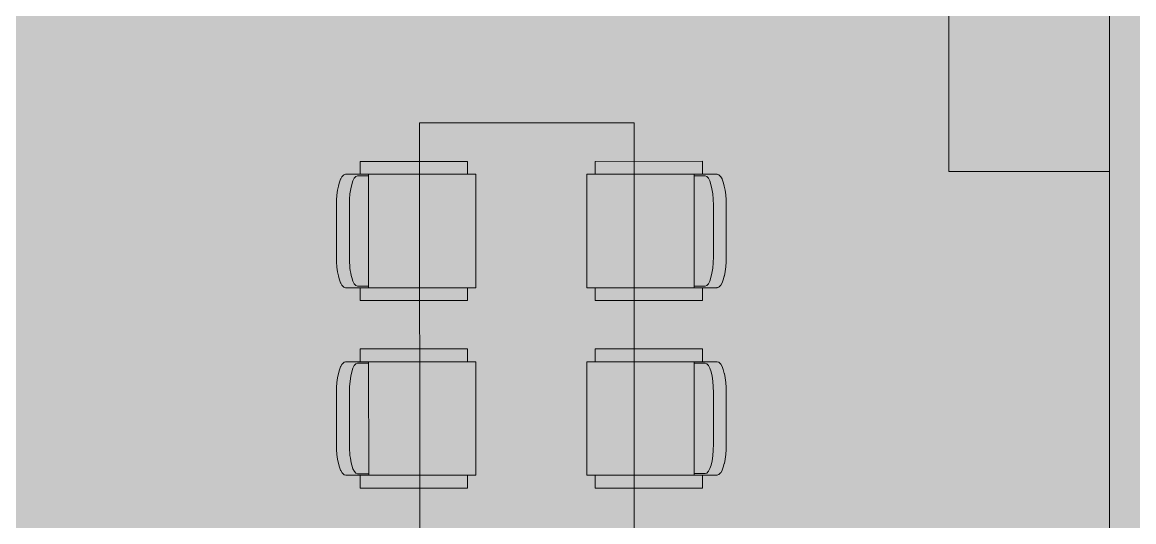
# Model space of a CAD drawing. Header units: millimetres. Extents: x 318905 to 439572, y -5133 to 105868.
# Drawn here: x 364098 to 368244, y 55367 to 57232 of the extents above; entities that cross this region are included whole.
import ezdxf

# ---------------------------------------------------------------- set-up
doc = ezdxf.new("R2010")
doc.units = ezdxf.units.MM
doc.header["$MEASUREMENT"] = 0
doc.linetypes.add('Traits', pattern=[282.222223, 141.111112, -141.111112])
for name, color, linetype, lineweight in [('0_Stylo_No__1', 7, 'Continuous', 5), ('0_Stylo_No__2', 8, 'Continuous', 5), ('INTI_Agencement_Stylo_No__2', 8, 'Continuous', 5), ('Murs ext - Périphériques_Stylo_No__1', 7, 'Continuous', 5), ('Murs ext - Périphériques_Stylo_No__41', 7, 'Continuous', 20)]:
    doc.layers.add(name, color=color, linetype=linetype, lineweight=lineweight)
doc.layers.add('Marques & Zones', color=7, linetype='Continuous')

# ---------------------------------------------------------------- blocks, each defined once
blk = doc.blocks.new('Fauteuil 1 20[20]', base_point=(365790.2, 56012.4))
at = {"layer": 'INTI_Agencement_Stylo_No__2', "linetype": 'Continuous'}
for p, q in [((365359, 56012.4), (365759, 56012.4)), ((365359, 55964.2), (365359, 56012.4)), ((365759, 56012.4), (365759, 55964.3)), ((365304.4, 55964), (365305.4, 55964.2)), ((365305.4, 55964.2), (365305.9, 55964.2)), ((365305.9, 55964.2), (365359, 55964.2)), ((365759, 55964.3), (365359, 55964.2)), ((365390.2, 55964.2), (365390.3, 55540.5)), ((365759, 55964.3), (365790.2, 55964.3)), ((365790.2, 55964.3), (365790.3, 55540.6)), ((365277.4, 55920.8), (365281.2, 55934.6)), ((365281.2, 55934.6), (365285.5, 55945.8)), ((365285.5, 55945.8), (365285.9, 55946.6)), ((365285.9, 55946.6), (365290.7, 55954.9)), ((365290.7, 55954.9), (365291.3, 55955.6)), ((365291.3, 55955.6), (365296.5, 55960.8)), ((365296.5, 55960.8), (365297.2, 55961.4)), ((365297.2, 55961.4), (365298.1, 55961.9)), ((365298.1, 55961.9), (365299, 55962.3)), ((365299, 55962.3), (365304.4, 55964)), ((365390.2, 55958.4), (365348.2, 55958.4)), ((365270.7, 55868), (365272.1, 55886.7)), ((365272.1, 55886.7), (365274.3, 55904.3)), ((365274.3, 55904.3), (365277.3, 55920.2)), ((365277.3, 55920.2), (365277.4, 55920.8)), ((365270.3, 55848.5), (365270.7, 55868)), ((365270.3, 55656.2), (365270.3, 55848.5)), ((365318.3, 55848.7), (365318.3, 55656.1)), ((365270.8, 55636.7), (365270.3, 55656.2)), ((365272.1, 55618), (365270.8, 55636.7)), ((365274.3, 55600.4), (365272.1, 55618)), ((365277.3, 55584.5), (365274.3, 55600.4)), ((365277.5, 55583.9), (365277.3, 55584.5)), ((365281.2, 55570.1), (365277.5, 55583.9)), ((365285.6, 55558.9), (365281.2, 55570.1)), ((365286, 55558.1), (365285.6, 55558.9)), ((365290.8, 55549.8), (365286, 55558.1)), ((365291.4, 55549.1), (365290.8, 55549.8)), ((365296.6, 55543.9), (365291.4, 55549.1)), ((365297.3, 55543.3), (365296.6, 55543.9)), ((365298.1, 55542.8), (365297.3, 55543.3)), ((365299.1, 55542.5), (365298.1, 55542.8)), ((365304.5, 55540.7), (365299.1, 55542.5)), ((365305.5, 55540.5), (365304.5, 55540.7)), ((365306, 55540.5), (365305.5, 55540.5)), ((365359, 55540.5), (365306, 55540.5)), ((365390.3, 55546.3), (365348.3, 55546.3)), ((365359.1, 55492.4), (365359, 55540.5)), ((365759.1, 55540.6), (365359.1, 55540.5)), ((365759, 55540.6), (365759.1, 55492.4)), ((365790.3, 55540.6), (365759, 55540.6)), ((365759.1, 55492.4), (365359.1, 55492.4))]:
    blk.add_line(p, q, dxfattribs=at)
for centre, start_param, end_param in [((365348.3, 55848.7), 0, 1.570796), ((365348.3, 55656.1), 1.570796, 3.141593)]:
    blk.add_ellipse(centre, major_axis=(0, 109.8), ratio=0.273279, start_param=start_param, end_param=end_param, dxfattribs=at)
blk = doc.blocks.new('Fauteuil 1 20[22]', base_point=(365790.1, 56712.4))
at = {"layer": 'INTI_Agencement_Stylo_No__2', "linetype": 'Continuous'}
for p, q in [((365358.9, 56712.4), (365758.9, 56712.4)), ((365358.9, 56664.2), (365358.9, 56712.4)), ((365758.9, 56712.4), (365758.9, 56664.3)), ((365277.3, 56620.8), (365281.1, 56634.6)), ((365281.1, 56634.6), (365285.4, 56645.8)), ((365285.4, 56645.8), (365285.8, 56646.6)), ((365285.8, 56646.6), (365290.6, 56654.9)), ((365290.6, 56654.9), (365291.2, 56655.6)), ((365291.2, 56655.6), (365296.4, 56660.8)), ((365296.4, 56660.8), (365297.1, 56661.4)), ((365297.1, 56661.4), (365298, 56661.9)), ((365298, 56661.9), (365298.9, 56662.3)), ((365298.9, 56662.3), (365304.3, 56664)), ((365304.3, 56664), (365305.3, 56664.2)), ((365305.3, 56664.2), (365305.8, 56664.2)), ((365305.8, 56664.2), (365358.9, 56664.2)), ((365390.1, 56658.4), (365348.1, 56658.4)), ((365758.9, 56664.3), (365358.9, 56664.2)), ((365390.1, 56664.2), (365390.2, 56240.5)), ((365758.9, 56664.3), (365790.1, 56664.3)), ((365790.1, 56664.3), (365790.2, 56240.6)), ((365270.6, 56568), (365272, 56586.7)), ((365272, 56586.7), (365274.2, 56604.3)), ((365274.2, 56604.3), (365277.2, 56620.2)), ((365277.2, 56620.2), (365277.3, 56620.8)), ((365270.2, 56548.5), (365270.6, 56568)), ((365270.2, 56356.2), (365270.2, 56548.5)), ((365318.2, 56548.7), (365318.2, 56356.1)), ((365270.6, 56336.7), (365270.2, 56356.2)), ((365272, 56318), (365270.6, 56336.7)), ((365274.2, 56300.4), (365272, 56318)), ((365277.2, 56284.5), (365274.2, 56300.4)), ((365277.4, 56283.9), (365277.2, 56284.5)), ((365281.1, 56270.1), (365277.4, 56283.9)), ((365285.5, 56258.9), (365281.1, 56270.1)), ((365285.8, 56258.1), (365285.5, 56258.9)), ((365290.7, 56249.8), (365285.8, 56258.1)), ((365291.3, 56249.1), (365290.7, 56249.8)), ((365296.4, 56243.9), (365291.3, 56249.1)), ((365297.2, 56243.3), (365296.4, 56243.9)), ((365298, 56242.8), (365297.2, 56243.3)), ((365299, 56242.5), (365298, 56242.8)), ((365304.4, 56240.7), (365299, 56242.5)), ((365305.4, 56240.5), (365304.4, 56240.7)), ((365305.9, 56240.5), (365305.4, 56240.5)), ((365358.9, 56240.5), (365305.9, 56240.5)), ((365390.2, 56246.3), (365348.2, 56246.3)), ((365358.9, 56192.4), (365358.9, 56240.5)), ((365759, 56240.6), (365359, 56240.5)), ((365758.9, 56240.6), (365758.9, 56192.4)), ((365790.2, 56240.6), (365758.9, 56240.6)), ((365758.9, 56192.4), (365358.9, 56192.4))]:
    blk.add_line(p, q, dxfattribs=at)
for centre, start_param, end_param in [((365348.2, 56548.7), 0, 1.570796), ((365348.2, 56356.1), 1.570796, 3.141593)]:
    blk.add_ellipse(centre, major_axis=(0, 109.8), ratio=0.273279, start_param=start_param, end_param=end_param, dxfattribs=at)
blk = doc.blocks.new('Fauteuil 1 20[23]', base_point=(366203.7, 56012.5))
at = {"layer": 'INTI_Agencement_Stylo_No__2', "linetype": 'Continuous'}
for p, q in [((366635, 56012.6), (366235, 56012.5)), ((366235, 56012.5), (366235, 55964.4)), ((366635, 55964.4), (366635, 56012.6)), ((366235, 55964.4), (366203.7, 55964.4)), ((366203.7, 55964.4), (366203.8, 55540.6)), ((366234.9, 55964.4), (366634.9, 55964.4)), ((366603.7, 55964.4), (366603.8, 55540.7)), ((366688.1, 55964.4), (366635, 55964.4)), ((366688.6, 55964.4), (366688.1, 55964.4)), ((366689.6, 55964.2), (366688.6, 55964.4)), ((366695, 55962.5), (366689.6, 55964.2)), ((366603.7, 55958.6), (366645.7, 55958.6)), ((366695.9, 55962.1), (366695, 55962.5)), ((366696.8, 55961.6), (366695.9, 55962.1)), ((366697.5, 55961), (366696.8, 55961.6)), ((366702.7, 55955.9), (366697.5, 55961)), ((366703.3, 55955.1), (366702.7, 55955.9)), ((366708.1, 55946.8), (366703.3, 55955.1)), ((366708.5, 55946.1), (366708.1, 55946.8)), ((366712.8, 55934.8), (366708.5, 55946.1)), ((366716.6, 55921), (366712.8, 55934.8)), ((366716.7, 55920.4), (366716.6, 55921)), ((366719.7, 55904.5), (366716.7, 55920.4)), ((366721.9, 55886.9), (366719.7, 55904.5)), ((366723.3, 55868.2), (366721.9, 55886.9)), ((366675.8, 55848.9), (366675.8, 55656.3)), ((366723.8, 55848.7), (366723.3, 55868.2)), ((366723.8, 55656.5), (366723.8, 55848.7)), ((366722, 55618.2), (366723.3, 55637)), ((366723.3, 55637), (366723.8, 55656.5)), ((366716.8, 55584.8), (366719.8, 55600.7)), ((366719.8, 55600.7), (366722, 55618.2)), ((366702.8, 55549.3), (366703.3, 55550)), ((366703.3, 55550), (366708.2, 55558.4)), ((366708.2, 55558.4), (366708.5, 55559.1)), ((366708.5, 55559.1), (366712.9, 55570.3)), ((366712.9, 55570.3), (366716.6, 55584.2)), ((366716.6, 55584.2), (366716.8, 55584.8)), ((366203.8, 55540.6), (366235.1, 55540.7)), ((366235, 55540.7), (366635, 55540.7)), ((366235.1, 55540.7), (366235.1, 55492.5)), ((366603.8, 55546.5), (366645.8, 55546.5)), ((366635.1, 55492.6), (366635.1, 55540.7)), ((366635.1, 55540.7), (366688.1, 55540.7)), ((366688.1, 55540.7), (366688.6, 55540.7)), ((366688.6, 55540.7), (366689.6, 55540.9)), ((366689.6, 55540.9), (366695, 55542.7)), ((366695, 55542.7), (366696, 55543)), ((366696, 55543), (366696.8, 55543.5)), ((366696.8, 55543.5), (366697.6, 55544.2)), ((366697.6, 55544.2), (366702.8, 55549.3)), ((366235.1, 55492.5), (366635.1, 55492.6))]:
    blk.add_line(p, q, dxfattribs=at)
for centre, start_param, end_param in [((366645.8, 55848.9), 4.712389, 6.283185), ((366645.8, 55656.3), 3.141593, 4.712389)]:
    blk.add_ellipse(centre, major_axis=(0, 109.8), ratio=0.273279, start_param=start_param, end_param=end_param, dxfattribs=at)
blk = doc.blocks.new('Fauteuil 1 20[25]', base_point=(366203.6, 56712.5))
at = {"layer": 'INTI_Agencement_Stylo_No__2', "linetype": 'Continuous'}
for p, q in [((366634.9, 56712.6), (366234.9, 56712.5)), ((366234.9, 56712.5), (366234.9, 56664.4)), ((366634.9, 56664.4), (366634.9, 56712.6)), ((366234.9, 56664.4), (366203.6, 56664.4)), ((366203.6, 56664.4), (366203.7, 56240.6)), ((366234.8, 56664.4), (366634.8, 56664.4)), ((366603.6, 56664.4), (366603.7, 56240.7)), ((366603.6, 56658.6), (366645.6, 56658.6)), ((366687.9, 56664.4), (366634.9, 56664.4)), ((366688.5, 56664.4), (366687.9, 56664.4)), ((366689.4, 56664.2), (366688.5, 56664.4)), ((366694.9, 56662.5), (366689.4, 56664.2)), ((366695.8, 56662.1), (366694.9, 56662.5)), ((366696.6, 56661.6), (366695.8, 56662.1)), ((366697.4, 56661), (366696.6, 56661.6)), ((366702.6, 56655.9), (366697.4, 56661)), ((366703.2, 56655.1), (366702.6, 56655.9)), ((366708, 56646.8), (366703.2, 56655.1)), ((366708.4, 56646.1), (366708, 56646.8)), ((366712.7, 56634.8), (366708.4, 56646.1)), ((366716.4, 56621), (366712.7, 56634.8)), ((366716.6, 56620.4), (366716.4, 56621)), ((366719.6, 56604.5), (366716.6, 56620.4)), ((366721.8, 56586.9), (366719.6, 56604.5)), ((366723.2, 56568.2), (366721.8, 56586.9)), ((366675.7, 56548.9), (366675.7, 56356.3)), ((366723.7, 56548.7), (366723.2, 56568.2)), ((366723.7, 56356.5), (366723.7, 56548.7)), ((366723.2, 56337), (366723.7, 56356.5)), ((366716.7, 56284.8), (366719.7, 56300.7)), ((366719.7, 56300.7), (366721.9, 56318.2)), ((366721.9, 56318.2), (366723.2, 56337)), ((366703.2, 56250), (366708, 56258.4)), ((366708, 56258.4), (366708.4, 56259.1)), ((366708.4, 56259.1), (366712.8, 56270.3)), ((366712.8, 56270.3), (366716.5, 56284.2)), ((366716.5, 56284.2), (366716.7, 56284.8)), ((366203.7, 56240.6), (366235, 56240.7)), ((366234.9, 56240.7), (366634.9, 56240.7)), ((366235, 56240.7), (366235, 56192.5)), ((366603.7, 56246.5), (366645.7, 56246.5)), ((366635, 56192.6), (366635, 56240.7)), ((366635, 56240.7), (366688, 56240.7)), ((366688, 56240.7), (366688.5, 56240.7)), ((366688.5, 56240.7), (366689.5, 56240.9)), ((366689.5, 56240.9), (366694.9, 56242.7)), ((366694.9, 56242.7), (366695.9, 56243)), ((366695.9, 56243), (366696.7, 56243.5)), ((366696.7, 56243.5), (366697.5, 56244.2)), ((366697.5, 56244.2), (366702.6, 56249.3)), ((366702.6, 56249.3), (366703.2, 56250)), ((366235, 56192.5), (366635, 56192.6))]:
    blk.add_line(p, q, dxfattribs=at)
for centre, start_param, end_param in [((366645.7, 56548.9), 4.712389, 6.283185), ((366645.7, 56356.3), 3.141593, 4.712389)]:
    blk.add_ellipse(centre, major_axis=(0, 109.8), ratio=0.273279, start_param=start_param, end_param=end_param, dxfattribs=at)
blk = doc.blocks.new('Table salle à manger 01 20[26]', base_point=(365580.6, 54656.7))
at = {"layer": 'INTI_Agencement_Stylo_No__2', "linetype": 'Continuous'}
for p, q in [((365580.3, 56856.7), (366380.3, 56856.8)), ((365580.3, 56856.7), (366380.3, 56856.8)), ((365580.6, 54656.7), (365580.3, 56856.7)), ((365580.6, 54656.7), (365580.3, 56856.7)), ((366380.3, 56856.8), (366380.6, 54656.8)), ((366380.3, 56856.8), (366380.6, 54656.8)), ((366380.6, 54656.8), (365580.6, 54656.7)), ((366380.6, 54656.8), (365580.6, 54656.7))]:
    blk.add_line(p, q, dxfattribs=at)

msp = doc.modelspace()

# ---------------------------------------------------------------- hatches: boundary and pattern name
at = {"layer": 'Marques & Zones', "linetype": 'Continuous', "lineweight": 0, "true_color": 0xebf5fc}
msp.add_hatch(color=7, dxfattribs=at).paths.add_polyline_path([(361705.26, 51351.69), (368154.318, 51351.676), (368153.078, 59073.346), (363826.389, 59073.369), (363826.848, 56216.703), (363201.771, 56216.602), (363201.955, 55065.784), (363274.664, 55065.796), (363274.771, 54395.879), (361704.771, 54395.627)])
at = {"layer": 'Murs ext - Périphériques_Stylo_No__1', "linetype": 'Continuous'}
msp.add_hatch(color=256, dxfattribs=at).paths.add_polyline_path([(368334.318, 51351.675), (368333.078, 59073.39), (368153.078, 59073.39), (368154.318, 51351.675)])

# ---------------------------------------------------------------- linework, layer by layer
at = {"layer": '0_Stylo_No__1', "linetype": 'Continuous', "flags": 128}
for points in [[(367553.463, 56674.329), (367553.174, 58474.329), (365153.174, 58473.944), (365153.078, 59073.944)], [(367553.463, 56674.329), (368153.463, 56674.426)]]:
    msp.add_lwpolyline(points, dxfattribs=at)
at = {"layer": '0_Stylo_No__2', "linetype": 'Traits', "flags": 128}
msp.add_lwpolyline([(368153.367, 57274.426), (368153.463, 56674.426), (367553.463, 56674.329), (367553.367, 57274.329)], close=True, dxfattribs=at)
msp.add_lwpolyline([(367553.463, 56674.329), (368153.463, 56674.426)], dxfattribs=at)
at = {"layer": 'Murs ext - Périphériques_Stylo_No__41', "linetype": 'Continuous', "flags": 128}
msp.add_lwpolyline([(368153.078, 59073.39), (368154.318, 51351.675)], dxfattribs=at)

# ---------------------------------------------------------------- block references
at = {"layer": 'INTI_Agencement_Stylo_No__2', "linetype": 'Continuous'}
for name, p in [('Table salle à manger 01 20[26]', (365580.608, 54656.713)), ('Fauteuil 1 20[22]', (365790.126, 56712.434)), ('Fauteuil 1 20[25]', (366203.625, 56712.501)), ('Fauteuil 1 20[20]', (365790.238, 56012.434)), ('Fauteuil 1 20[23]', (366203.738, 56012.501))]:
    msp.add_blockref(name, p, dxfattribs=at)

doc.saveas('drawing.dxf')
